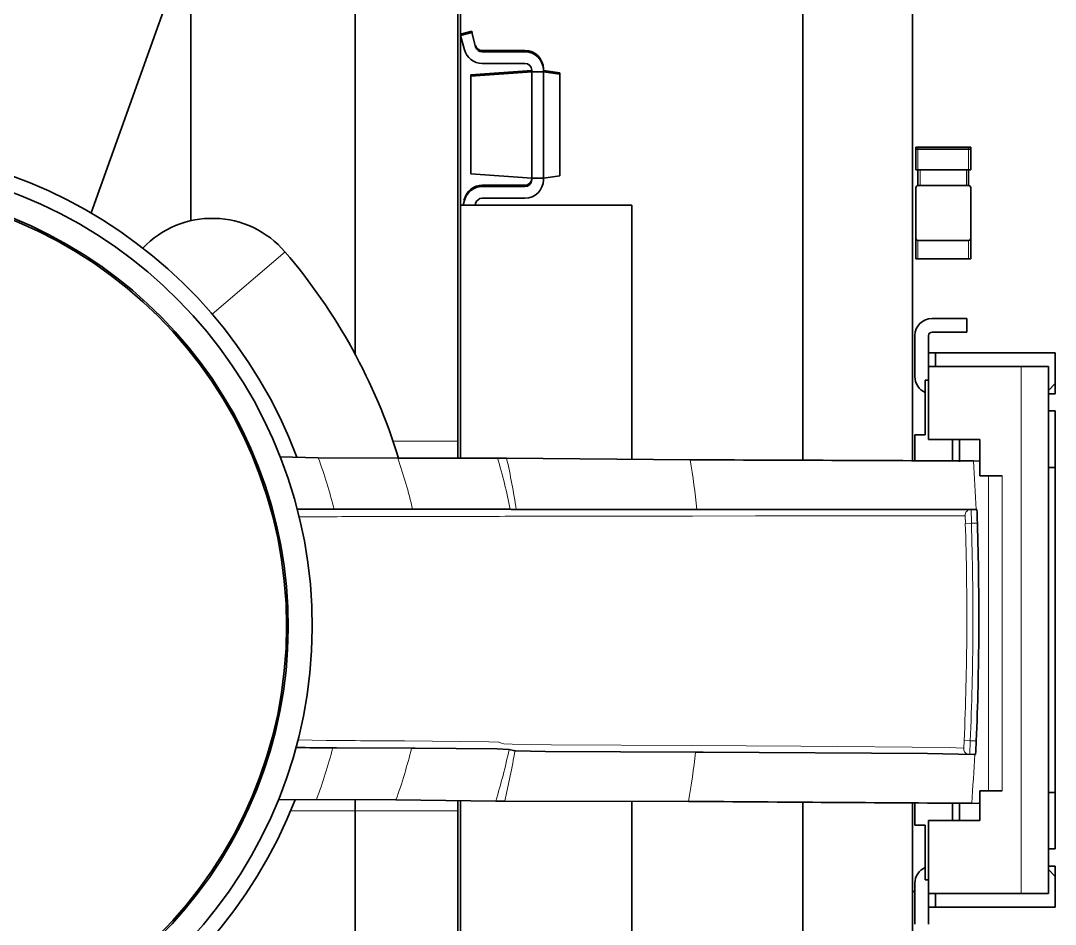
# Model space of a CAD drawing. Extents: x 383 to 866, y 155 to 681.
# Drawn here: x 820.17 to 835.28, y 415.57 to 428.78 of the extents above; entities that cross this region are included whole.
import ezdxf

# ---------------------------------------------------------------- set-up
doc = ezdxf.new("R2010")
doc.units = 0

msp = doc.modelspace()

# ---------------------------------------------------------------- linework, layer by layer
at = {"color": 7, "lineweight": 35, "ltscale": 0.214467}
msp.add_line((822.655, 425.853), (822.655, 434.432), dxfattribs=at)
at = {"color": 7, "lineweight": 35, "ltscale": 0.263126}
for p, q in [((825.055, 423.907), (825.055, 434.432)), ((825.055, 434.432), (825.055, 423.907))]:
    msp.add_line(p, q, dxfattribs=at)
at = {"color": 7, "lineweight": 35, "ltscale": 0.295}
for p, q in [((826.555, 434.432), (826.555, 422.632)), ((825.055, 405.432), (825.055, 417.232)), ((825.055, 417.232), (825.055, 405.432)), ((826.555, 417.232), (826.555, 405.432))]:
    msp.add_line(p, q, dxfattribs=at)
at = {"color": 7, "lineweight": 35, "ltscale": 0.301142}
msp.add_line((826.596, 422.386), (826.596, 434.432), dxfattribs=at)
at = {"color": 7, "lineweight": 35, "ltscale": 0.300027}
msp.add_line((831.596, 434.356), (831.596, 422.355), dxfattribs=at)
at = {"color": 7, "lineweight": 35, "ltscale": 0.300185}
msp.add_line((833.196, 434.356), (833.196, 422.349), dxfattribs=at)
at = {"color": 7, "lineweight": 35, "ltscale": 0.107933}
msp.add_line((822.655, 430.033), (821.199, 425.968), dxfattribs=at)
at = {"color": 7, "lineweight": 35, "ltscale": 0.004249}
for p, q in [((826.76, 428.622), (826.596, 428.578)), ((826.76, 428.602), (826.596, 428.558))]:
    msp.add_line(p, q, dxfattribs=at)
at = {"color": 7, "lineweight": 35, "ltscale": 0.000482656}
for p, q in [((826.596, 428.578), (826.601, 428.559)), ((826.646, 426.153), (826.651, 426.172))]:
    msp.add_line(p, q, dxfattribs=at)
at = {"color": 7, "lineweight": 35, "ltscale": 0.005329}
for p, q in [((826.596, 428.558), (826.651, 428.352)), ((826.815, 428.396), (826.76, 428.602))]:
    msp.add_line(p, q, dxfattribs=at)
at = {"color": 7, "lineweight": 35, "ltscale": 0.000483393}
msp.add_line((826.765, 428.603), (826.76, 428.622), dxfattribs=at)
at = {"color": 7, "lineweight": 35, "ltscale": 0.015601}
for p, q in [((827.536, 428.342), (826.912, 428.342)), ((827.536, 428.322), (826.912, 428.322)), ((826.912, 428.152), (827.536, 428.152)), ((826.912, 426.372), (827.536, 426.372)), ((826.912, 426.352), (827.536, 426.352)), ((827.536, 426.182), (826.912, 426.182))]:
    msp.add_line(p, q, dxfattribs=at)
at = {"color": 7, "lineweight": 35, "ltscale": 0.022303}
for p, q in [((826.746, 427.984), (827.636, 428.047)), ((826.746, 427.964), (827.636, 428.027)), ((826.746, 426.539), (827.636, 426.477))]:
    msp.add_line(p, q, dxfattribs=at)
at = {"color": 7, "lineweight": 35, "ltscale": 0.000624847}
for p, q in [((827.636, 428.052), (827.636, 428.027)), ((827.806, 428.027), (827.806, 428.052))]:
    msp.add_line(p, q, dxfattribs=at)
at = {"color": 7, "lineweight": 35, "ltscale": 0.000499725}
for p, q in [((827.636, 428.047), (827.636, 428.027)), ((826.746, 427.964), (826.746, 427.984)), ((828.046, 428.013), (828.046, 427.993))]:
    msp.add_line(p, q, dxfattribs=at)
at = {"color": 7, "lineweight": 35, "ltscale": 0.00062561}
for p, q in [((827.806, 428.047), (827.806, 428.072)), ((827.636, 426.452), (827.636, 426.477)), ((827.806, 426.477), (827.806, 426.452))]:
    msp.add_line(p, q, dxfattribs=at)
at = {"color": 7, "lineweight": 35, "ltscale": 0.006059}
for p, q in [((828.046, 428.013), (827.806, 428.047)), ((828.046, 427.993), (827.806, 428.027)), ((828.046, 426.51), (827.806, 426.477))]:
    msp.add_line(p, q, dxfattribs=at)
at = {"color": 7, "lineweight": 35, "ltscale": 0.035638}
msp.add_line((826.746, 426.539), (826.746, 427.964), dxfattribs=at)
at = {"color": 7, "lineweight": 35, "ltscale": 0.03875}
for p, q in [((827.636, 428.027), (827.636, 426.477)), ((827.806, 428.027), (827.806, 426.477))]:
    msp.add_line(p, q, dxfattribs=at)
at = {"color": 7, "lineweight": 35, "ltscale": 0.004251}
for p, q in [((827.806, 428.027), (827.636, 428.027)), ((827.806, 428.027), (827.636, 428.027)), ((827.806, 426.477), (827.636, 426.477))]:
    msp.add_line(p, q, dxfattribs=at)
at = {"color": 7, "lineweight": 35, "ltscale": 0.037064}
msp.add_line((828.046, 427.993), (828.046, 426.51), dxfattribs=at)
at = {"color": 7, "lineweight": 35, "ltscale": 0.000749207}
for p, q in [((833.246, 426.928), (833.276, 426.928)), ((833.246, 426.898), (833.276, 426.898)), ((833.246, 426.598), (833.276, 426.598)), ((833.246, 425.298), (833.276, 425.298))]:
    msp.add_line(p, q, dxfattribs=at)
at = {"color": 7, "lineweight": 35, "ltscale": 0.000762177}
for p, q in [((833.246, 426.928), (833.246, 426.898)), ((834.046, 426.928), (834.046, 426.898))]:
    msp.add_line(p, q, dxfattribs=at)
at = {"color": 7, "lineweight": 35, "ltscale": 0.0075}
for p, q in [((833.246, 426.898), (833.246, 426.598)), ((834.046, 426.898), (834.046, 426.598)), ((833.246, 425.598), (833.246, 425.298)), ((834.046, 425.598), (834.046, 425.298))]:
    msp.add_line(p, q, dxfattribs=at)
at = {"color": 7, "lineweight": 35, "ltscale": 0.0185}
for p, q in [((833.276, 426.928), (834.016, 426.928)), ((833.276, 426.898), (834.016, 426.898)), ((833.276, 426.598), (834.016, 426.598)), ((833.246, 426.337), (833.246, 425.597)), ((833.276, 426.367), (834.016, 426.367)), ((834.046, 426.337), (834.046, 425.597)), ((833.276, 425.567), (834.016, 425.567)), ((833.276, 425.298), (834.016, 425.298))]:
    msp.add_line(p, q, dxfattribs=at)
at = {"color": 7, "lineweight": 13, "ltscale": 0.000762177}
for p, q in [((833.276, 426.928), (833.276, 426.898)), ((834.016, 426.928), (834.016, 426.898))]:
    msp.add_line(p, q, dxfattribs=at)
at = {"color": 7, "lineweight": 13, "ltscale": 0.0075}
for p, q in [((833.276, 426.898), (833.276, 426.598)), ((834.016, 426.898), (834.016, 426.598))]:
    msp.add_line(p, q, dxfattribs=at)
at = {"color": 7, "lineweight": 35, "ltscale": 0.000750732}
for p, q in [((834.046, 426.928), (834.016, 426.928)), ((834.046, 426.898), (834.016, 426.898)), ((834.046, 426.598), (834.016, 426.598)), ((834.046, 425.298), (834.016, 425.298))]:
    msp.add_line(p, q, dxfattribs=at)
at = {"color": 7, "lineweight": 35, "ltscale": 0.005755}
for p, q in [((833.276, 426.598), (833.276, 426.367)), ((834.016, 426.598), (834.016, 426.367))]:
    msp.add_line(p, q, dxfattribs=at)
at = {"color": 7, "lineweight": 13, "ltscale": 0.005755}
for p, q in [((833.306, 426.598), (833.306, 426.367)), ((833.986, 426.598), (833.986, 426.367))]:
    msp.add_line(p, q, dxfattribs=at)
at = {"color": 7, "lineweight": 35, "ltscale": 0.0625}
msp.add_line((829.096, 426.082), (826.596, 426.082), dxfattribs=at)
at = {"color": 7, "lineweight": 35, "ltscale": 0.001809}
msp.add_line((826.633, 426.082), (826.651, 426.152), dxfattribs=at)
at = {"color": 7, "lineweight": 35, "ltscale": 0.000669555}
msp.add_line((826.815, 426.108), (826.809, 426.082), dxfattribs=at)
at = {"color": 7, "lineweight": 35, "ltscale": 0.092845}
msp.add_line((829.096, 426.082), (829.096, 422.368), dxfattribs=at)
at = {"color": 7, "lineweight": 13, "ltscale": 0.006746}
for p, q in [((833.276, 425.567), (833.276, 425.298)), ((834.016, 425.567), (834.016, 425.298))]:
    msp.add_line(p, q, dxfattribs=at)
at = {"color": 7, "lineweight": 13, "ltscale": 0.035}
msp.add_line((824.032, 425.4), (822.969, 424.489), dxfattribs=at)
at = {"color": 7, "lineweight": 35, "ltscale": 0.01275}
for p, q in [((833.991, 424.425), (833.481, 424.425)), ((833.991, 424.225), (833.481, 424.225))]:
    msp.add_line(p, q, dxfattribs=at)
at = {"color": 7, "lineweight": 35, "ltscale": 0.005}
for p, q in [((833.991, 424.425), (833.991, 424.225)), ((833.531, 423.725), (833.531, 423.925)), ((833.531, 415.825), (833.531, 416.025))]:
    msp.add_line(p, q, dxfattribs=at)
at = {"color": 7, "lineweight": 35, "ltscale": 0.014999}
for p, q in [((833.231, 424.175), (833.231, 423.575)), ((833.231, 415.575), (833.231, 416.175))]:
    msp.add_line(p, q, dxfattribs=at)
at = {"color": 7, "lineweight": 35, "ltscale": 0.01125}
for p, q in [((833.431, 423.725), (833.431, 424.175)), ((835.281, 423.475), (835.281, 423.925)), ((835.281, 416.275), (835.281, 415.825)), ((833.431, 416.025), (833.431, 415.575))]:
    msp.add_line(p, q, dxfattribs=at)
at = {"color": 7, "lineweight": 35, "ltscale": 0.002499}
for p, q in [((833.431, 423.925), (833.531, 423.925)), ((835.281, 423.325), (835.181, 423.325)), ((835.281, 423.075), (835.181, 423.075)), ((835.281, 422.25), (835.181, 422.25)), ((835.281, 417.5), (835.181, 417.5)), ((835.281, 416.675), (835.181, 416.675)), ((835.281, 416.425), (835.181, 416.425)), ((833.431, 415.825), (833.531, 415.825))]:
    msp.add_line(p, q, dxfattribs=at)
at = {"color": 7, "lineweight": 35, "ltscale": 0.04375}
for p, q in [((835.281, 423.925), (833.531, 423.925)), ((835.281, 415.825), (833.531, 415.825))]:
    msp.add_line(p, q, dxfattribs=at)
at = {"color": 7, "lineweight": 35, "ltscale": 0.033749}
for p, q in [((833.431, 423.725), (834.781, 423.725)), ((833.431, 416.025), (834.781, 416.025))]:
    msp.add_line(p, q, dxfattribs=at)
at = {"color": 7, "lineweight": 35, "ltscale": 0.026625}
for p, q in [((833.431, 422.66), (833.431, 423.725)), ((833.431, 417.09), (833.431, 416.025))]:
    msp.add_line(p, q, dxfattribs=at)
at = {"color": 7, "lineweight": 13, "ltscale": 0.1925}
msp.add_line((834.781, 416.025), (834.781, 423.725), dxfattribs=at)
at = {"color": 7, "lineweight": 35, "ltscale": 0.010001}
for p, q in [((834.781, 423.725), (835.181, 423.725)), ((834.781, 416.025), (835.181, 416.025))]:
    msp.add_line(p, q, dxfattribs=at)
at = {"color": 7, "lineweight": 35, "ltscale": 0.1925}
msp.add_line((835.181, 416.025), (835.181, 423.725), dxfattribs=at)
at = {"color": 7, "lineweight": 35, "ltscale": 0.02}
for p, q in [((833.381, 423.525), (833.381, 422.725)), ((833.381, 416.225), (833.381, 417.025))]:
    msp.add_line(p, q, dxfattribs=at)
at = {"color": 7, "lineweight": 35, "ltscale": 0.00125}
for p, q in [((833.381, 423.525), (833.431, 423.525)), ((833.431, 416.225), (833.381, 416.225))]:
    msp.add_line(p, q, dxfattribs=at)
at = {"color": 7, "lineweight": 35, "ltscale": 0.003535}
for p, q in [((835.181, 423.375), (835.281, 423.475)), ((835.181, 416.375), (835.281, 416.275))]:
    msp.add_line(p, q, dxfattribs=at)
at = {"color": 7, "lineweight": 35, "ltscale": 0.00375}
for p, q in [((835.281, 423.325), (835.281, 423.475)), ((835.281, 416.425), (835.281, 416.275))]:
    msp.add_line(p, q, dxfattribs=at)
at = {"color": 7, "lineweight": 35, "ltscale": 0.020625}
for p, q in [((835.281, 422.25), (835.281, 423.075)), ((835.281, 417.5), (835.281, 416.675))]:
    msp.add_line(p, q, dxfattribs=at)
at = {"color": 7, "lineweight": 13, "ltscale": 0.023643}
msp.add_line((825.61, 422.632), (826.555, 422.632), dxfattribs=at)
at = {"color": 7, "lineweight": 35, "ltscale": 0.006142}
msp.add_line((826.555, 422.386), (826.555, 422.632), dxfattribs=at)
at = {"color": 7, "lineweight": 35, "ltscale": 0.009393}
msp.add_line((833.231, 422.725), (833.231, 422.349), dxfattribs=at)
at = {"color": 7, "lineweight": 35, "ltscale": 0.003751}
for p, q in [((833.381, 422.725), (833.231, 422.725)), ((833.381, 417.025), (833.231, 417.025))]:
    msp.add_line(p, q, dxfattribs=at)
at = {"color": 7, "lineweight": 35, "ltscale": 0.01875}
for p, q in [((834.181, 422.66), (833.431, 422.66)), ((833.431, 417.09), (834.181, 417.09))]:
    msp.add_line(p, q, dxfattribs=at)
at = {"color": 7, "lineweight": 35, "ltscale": 0.007832}
msp.add_line((833.781, 422.66), (833.781, 422.346), dxfattribs=at)
at = {"color": 7, "lineweight": 35, "ltscale": 0.008193}
msp.add_line((833.881, 422.66), (833.881, 422.332), dxfattribs=at)
at = {"color": 7, "lineweight": 35, "ltscale": 0.013375}
msp.add_line((834.181, 422.66), (834.181, 422.125), dxfattribs=at)
at = {"color": 7, "lineweight": 35, "ltscale": 0.013845}
for p, q in [((823.963, 422.403), (824.517, 422.392)), ((823.936, 417.392), (824.49, 417.397))]:
    msp.add_line(p, q, dxfattribs=at)
at = {"color": 7, "lineweight": 35, "ltscale": 0.029039}
msp.add_line((824.517, 422.392), (825.679, 422.386), dxfattribs=at)
at = {"color": 7, "lineweight": 35, "ltscale": 0.036441}
for p, q in [((827.136, 422.385), (825.679, 422.386)), ((827.109, 417.376), (825.652, 417.391))]:
    msp.add_line(p, q, dxfattribs=at)
at = {"color": 7, "lineweight": 35, "ltscale": 0.003305}
for p, q in [((827.136, 422.385), (827.269, 422.384)), ((827.109, 417.376), (827.242, 417.376))]:
    msp.add_line(p, q, dxfattribs=at)
at = {"color": 7, "lineweight": 35, "ltscale": 0.06706}
msp.add_line((827.269, 422.384), (829.951, 422.361), dxfattribs=at)
at = {"color": 7, "lineweight": 35, "ltscale": 0.002352}
msp.add_line((834.087, 422.345), (834.181, 422.343), dxfattribs=at)
at = {"color": 7, "lineweight": 35, "ltscale": 0.11875}
msp.add_line((835.281, 422.25), (835.281, 417.5), dxfattribs=at)
at = {"color": 7, "lineweight": 35, "ltscale": 0.008128}
for p, q in [((834.181, 422.125), (834.506, 422.125)), ((834.506, 417.525), (834.181, 417.525))]:
    msp.add_line(p, q, dxfattribs=at)
at = {"color": 7, "lineweight": 13, "ltscale": 0.115}
for p, q in [((834.308, 417.525), (834.308, 422.125)), ((834.506, 422.125), (834.506, 417.525))]:
    msp.add_line(p, q, dxfattribs=at)
at = {"color": 7, "lineweight": 35, "ltscale": 0.013417}
msp.add_line((824.212, 421.639), (824.748, 421.639), dxfattribs=at)
at = {"color": 7, "lineweight": 13, "ltscale": 0.012781}
msp.add_line((824.212, 421.639), (824.723, 421.639), dxfattribs=at)
at = {"color": 7, "lineweight": 13, "ltscale": 0.028603}
msp.add_line((824.723, 421.639), (825.867, 421.639), dxfattribs=at)
at = {"color": 7, "lineweight": 35, "ltscale": 0.001289}
msp.add_line((824.748, 421.639), (824.8, 421.639), dxfattribs=at)
at = {"color": 7, "lineweight": 35, "ltscale": 0.027403}
msp.add_line((824.8, 421.639), (825.896, 421.639), dxfattribs=at)
at = {"color": 7, "lineweight": 35, "ltscale": 0.002003}
msp.add_line((825.867, 421.639), (825.947, 421.639), dxfattribs=at)
at = {"color": 7, "lineweight": 35, "ltscale": 0.034595}
msp.add_line((827.251, 421.638), (825.867, 421.639), dxfattribs=at)
at = {"color": 7, "lineweight": 35, "ltscale": 0.001277}
msp.add_line((825.947, 421.639), (825.896, 421.639), dxfattribs=at)
at = {"color": 7, "lineweight": 35, "ltscale": 0.03438}
msp.add_line((825.947, 421.639), (827.322, 421.638), dxfattribs=at)
at = {"color": 7, "lineweight": 13, "ltscale": 0.002139}
msp.add_line((827.251, 421.638), (827.336, 421.637), dxfattribs=at)
at = {"color": 7, "lineweight": 35, "ltscale": 0.00179}
msp.add_line((827.251, 421.638), (827.322, 421.638), dxfattribs=at)
at = {"color": 7, "lineweight": 35, "ltscale": 0.00221}
msp.add_line((827.322, 421.638), (827.411, 421.637), dxfattribs=at)
at = {"color": 7, "lineweight": 35, "ltscale": 0.00186}
msp.add_line((827.336, 421.637), (827.411, 421.637), dxfattribs=at)
at = {"color": 7, "lineweight": 35, "ltscale": 0.067844}
msp.add_line((830.05, 421.637), (827.336, 421.637), dxfattribs=at)
at = {"color": 7, "lineweight": 35, "ltscale": 0.065942}
msp.add_line((827.411, 421.637), (830.048, 421.637), dxfattribs=at)
at = {"color": 7, "lineweight": 35, "ltscale": 0.002721}
msp.add_line((830.157, 421.637), (830.048, 421.637), dxfattribs=at)
at = {"color": 7, "lineweight": 35, "ltscale": 0.099756}
msp.add_line((834.04, 421.635), (830.05, 421.637), dxfattribs=at)
at = {"color": 7, "lineweight": 35, "ltscale": 0.099167}
msp.add_line((830.157, 421.637), (834.124, 421.635), dxfattribs=at)
at = {"color": 7, "lineweight": 35, "ltscale": 0.002092}
msp.add_line((834.04, 421.635), (834.124, 421.635), dxfattribs=at)
at = {"color": 7, "lineweight": 13, "ltscale": 0.000257884}
msp.add_line((834.04, 421.635), (834.051, 421.635), dxfattribs=at)
at = {"color": 7, "lineweight": 13, "ltscale": 0.002097}
msp.add_line((834.051, 421.635), (834.134, 421.635), dxfattribs=at)
at = {"color": 7, "lineweight": 13, "ltscale": 0.005002}
msp.add_line((834.051, 421.635), (834.056, 421.435), dxfattribs=at)
at = {"color": 7, "lineweight": 35, "ltscale": 0.000262461}
msp.add_line((834.124, 421.635), (834.134, 421.635), dxfattribs=at)
at = {"color": 7, "lineweight": 13, "ltscale": 0.010224}
msp.add_line((824.24, 421.527), (824.649, 421.53), dxfattribs=at)
at = {"color": 7, "lineweight": 13, "ltscale": 0.034299}
msp.add_line((827.164, 421.534), (825.792, 421.532), dxfattribs=at)
at = {"color": 7, "lineweight": 13, "ltscale": 0.002125}
msp.add_line((827.164, 421.534), (827.249, 421.536), dxfattribs=at)
at = {"color": 7, "lineweight": 13, "ltscale": 0.00025941}
msp.add_line((833.952, 421.544), (833.963, 421.544), dxfattribs=at)
at = {"color": 7, "lineweight": 13, "ltscale": 0.002794}
msp.add_line((833.963, 421.544), (833.968, 421.432), dxfattribs=at)
at = {"color": 7, "lineweight": 13, "ltscale": 0.0022}
for p, q in [((833.968, 421.432), (834.056, 421.435)), ((834.039, 418.254), (834.127, 418.254))]:
    msp.add_line(p, q, dxfattribs=at)
at = {"color": 7, "lineweight": 13, "ltscale": 0.002199}
for p, q in [((834.056, 421.435), (834.144, 421.435)), ((833.951, 418.258), (834.039, 418.254))]:
    msp.add_line(p, q, dxfattribs=at)
at = {"color": 7, "lineweight": 13, "ltscale": 0.010238}
msp.add_line((824.632, 418.262), (824.223, 418.268), dxfattribs=at)
at = {"color": 7, "lineweight": 13, "ltscale": 0.002795}
msp.add_line((833.951, 418.258), (833.945, 418.146), dxfattribs=at)
at = {"color": 7, "lineweight": 13, "ltscale": 0.004839}
msp.add_line((834.039, 418.254), (834.033, 418.061), dxfattribs=at)
at = {"color": 7, "lineweight": 35, "ltscale": 0.001291}
msp.add_line((824.73, 418.152), (824.782, 418.152), dxfattribs=at)
at = {"color": 7, "lineweight": 35, "ltscale": 0.027437}
msp.add_line((824.782, 418.152), (825.88, 418.146), dxfattribs=at)
at = {"color": 7, "lineweight": 35, "ltscale": 0.001279}
msp.add_line((825.931, 418.146), (825.88, 418.146), dxfattribs=at)
at = {"color": 7, "lineweight": 35, "ltscale": 0.002178}
msp.add_line((827.305, 418.13), (827.39, 418.109), dxfattribs=at)
at = {"color": 7, "lineweight": 35, "ltscale": 0.002722}
msp.add_line((830.138, 418.088), (830.029, 418.088), dxfattribs=at)
at = {"color": 7, "lineweight": 13, "ltscale": 0.000262208}
msp.add_line((833.945, 418.146), (833.934, 418.149), dxfattribs=at)
at = {"color": 7, "lineweight": 35, "ltscale": 0.000265354}
msp.add_line((834.105, 418.056), (834.115, 418.054), dxfattribs=at)
at = {"color": 7, "lineweight": 35, "ltscale": 0.010875}
msp.add_line((834.181, 417.525), (834.181, 417.09), dxfattribs=at)
at = {"color": 7, "lineweight": 35, "ltscale": 0.029041}
msp.add_line((824.49, 417.397), (825.652, 417.391), dxfattribs=at)
at = {"color": 7, "lineweight": 35, "ltscale": 0.004079}
for p, q in [((825.055, 417.395), (825.055, 417.232)), ((825.055, 417.232), (825.055, 417.395))]:
    msp.add_line(p, q, dxfattribs=at)
at = {"color": 7, "lineweight": 35, "ltscale": 0.003743}
msp.add_line((826.555, 417.232), (826.555, 417.381), dxfattribs=at)
at = {"color": 7, "lineweight": 35, "ltscale": 0.298732}
msp.add_line((826.596, 405.432), (826.596, 417.381), dxfattribs=at)
at = {"color": 7, "lineweight": 35, "ltscale": 0.067061}
msp.add_line((827.242, 417.376), (829.924, 417.37), dxfattribs=at)
at = {"color": 7, "lineweight": 35, "ltscale": 0.277435}
msp.add_line((829.096, 417.373), (829.096, 406.275), dxfattribs=at)
at = {"color": 7, "lineweight": 35, "ltscale": 0.300043}
msp.add_line((831.596, 417.358), (831.596, 405.356), dxfattribs=at)
at = {"color": 7, "lineweight": 35, "ltscale": 0.299773}
msp.add_line((833.196, 417.347), (833.196, 405.356), dxfattribs=at)
at = {"color": 7, "lineweight": 35, "ltscale": 0.008064}
msp.add_line((833.231, 417.347), (833.231, 417.025), dxfattribs=at)
at = {"color": 7, "lineweight": 35, "ltscale": 0.006355}
msp.add_line((833.781, 417.344), (833.781, 417.09), dxfattribs=at)
at = {"color": 7, "lineweight": 35, "ltscale": 0.006342}
msp.add_line((833.881, 417.343), (833.881, 417.09), dxfattribs=at)
at = {"color": 7, "lineweight": 35, "ltscale": 0.002837}
msp.add_line((834.06, 417.342), (834.174, 417.343), dxfattribs=at)
at = {"color": 7, "lineweight": 13, "ltscale": 0.023541}
msp.add_line((825.055, 417.232), (824.114, 417.232), dxfattribs=at)
at = {"color": 7, "lineweight": 13, "ltscale": 0.0375}
msp.add_line((825.055, 417.232), (826.555, 417.232), dxfattribs=at)
at = {"color": 7, "lineweight": 35, "ltscale": 0.002812}
msp.add_line((834.181, 417.202), (834.181, 417.09), dxfattribs=at)
at = {"color": 7, "lineweight": 35, "ltscale": 0.000880432}
msp.add_line((833.196, 416.056), (833.231, 416.056), dxfattribs=at)
at = {"color": 7, "lineweight": 13}
for points in [[(829.985, 421.54), (827.938, 421.537), (827.249, 421.536)], [(833.952, 421.544), (833.205, 421.542), (830.901, 421.541), (829.985, 421.54)], [(827.148, 418.235), (827.01, 418.241), (825.777, 418.253)], [(827.229, 418.211), (827.196, 418.22), (827.157, 418.234), (827.148, 418.235)], [(829.967, 418.185), (827.918, 418.198), (827.348, 418.207), (827.229, 418.211)], [(833.934, 418.149), (833.732, 418.157), (831.564, 418.177), (829.967, 418.185)]]:
    msp.add_lwpolyline(points, dxfattribs=at)
at = {"color": 7, "lineweight": 35}
for points in [[(825.931, 418.146), (827.131, 418.136), (827.301, 418.131), (827.305, 418.13)], [(827.39, 418.109), (827.399, 418.108), (827.834, 418.1), (830.029, 418.088)], [(830.138, 418.088), (833.413, 418.07), (834.091, 418.058), (834.105, 418.056)]]:
    msp.add_lwpolyline(points, dxfattribs=at)
msp.add_circle((817.655, 419.932), 6.4, dxfattribs=at)
for centre, radius, start, end in [((826.912, 428.422), 0.27, 195, 270), ((826.912, 428.442), 0.1, 195, 270), ((826.912, 428.422), 0.1, 195, 270), ((827.536, 428.072), 0.27, 0, 90), ((827.536, 428.052), 0.27, 0, 90), ((827.536, 428.052), 0.1, 0, 90), ((817.655, 419.932), 7, 20.6321, 338.7497), ((817.655, 419.932), 6.775, 190.4078, 168.9738), ((827.536, 426.472), 0.1, 270, 360), ((827.536, 426.452), 0.27, 270, 360), ((827.536, 426.452), 0.1, 270, 360), ((817.655, 419.932), 6.425, 190.4078, 168.9738), ((826.912, 426.102), 0.27, 90, 165), ((826.912, 426.082), 0.27, 90, 165), ((833.276, 426.337), 0.03, 90, 180), ((834.016, 426.337), 0.03, 0, 90), ((826.912, 426.082), 0.1, 90, 165), ((822.969, 424.489), 1.4, 40.6164, 136.3555), ((833.276, 425.597), 0.03, 180, 270), ((834.016, 425.597), 0.03, 270, 360), ((817.655, 419.932), 8.4, 16.9895, 40.6164), ((833.481, 424.175), 0.25, 90, 180), ((833.481, 424.175), 0.05, 90, 180), ((833.481, 423.575), 0.25, 180, 246.4218), ((824.422, -1535.604), 1957.972, 89.717164, 89.838209), ((830.136, 421.364), 4.008, 1.0165, 3.8787), ((790.284, 420.077), 43.88, 359.6945, 1.7739), ((790.298, 420.08), 43.867, 357.6142, 359.6904), ((830.131, 418.367), 3.997, 355.5052, 358.3772), ((824.668, 439.969), 21.816, 268.756, 270.1652), ((845.068, 2330.027), 1912.716, 269.54637, 269.670277), ((833.903, 417.403), 0.278, 347.5242, 1.071), ((833.481, 416.175), 0.25, 113.5782, 180)]:
    msp.add_arc(centre, radius, start, end, dxfattribs=at)
at = {"color": 7, "lineweight": 13}
for centre, radius, start, end in [((817.86, 419.937), 7.095, 13.8785, 20.2442), ((818.651, 419.938), 7.442, 13.2098, 19.2054), ((818.928, 419.946), 8.563, 11.3942, 16.5491), ((816.573, 419.961), 10.966, 8.7924, 12.7637), ((814.855, 419.959), 15.286, 6.3001, 9.0401), ((795.925, 420.019), 38.233, 2.4225, 3.4866), ((834.051, 421.547), 0.088, 90.0026, 182.0891), ((825.397, 313.55), 107.982, 89.79002, 90.39681), ((791.95, 420.076), 42.039, 359.6846, 1.8492), ((791.96, 420.076), 42.118, 359.6846, 1.8497), ((791.967, 420.063), 42.022, 357.5376, 359.7017), ((791.979, 420.063), 42.099, 357.537, 359.7018), ((825.968, 525.671), 107.417, 269.28728, 269.89792), ((817.86, 419.924), 7.095, 339.1375, 345.5361), ((818.651, 419.915), 7.442, 340.1764, 346.2511), ((818.928, 419.903), 8.563, 342.8328, 348.0484), ((816.575, 419.914), 10.964, 346.6183, 350.5247), ((814.858, 419.934), 15.283, 350.3426, 353.0626), ((834.032, 418.142), 0.088, 177.2961, 245.9136), ((795.937, 420.077), 38.222, 355.8973, 356.9697)]:
    msp.add_arc(centre, radius, start, end, dxfattribs=at)

doc.saveas('drawing.dxf')
